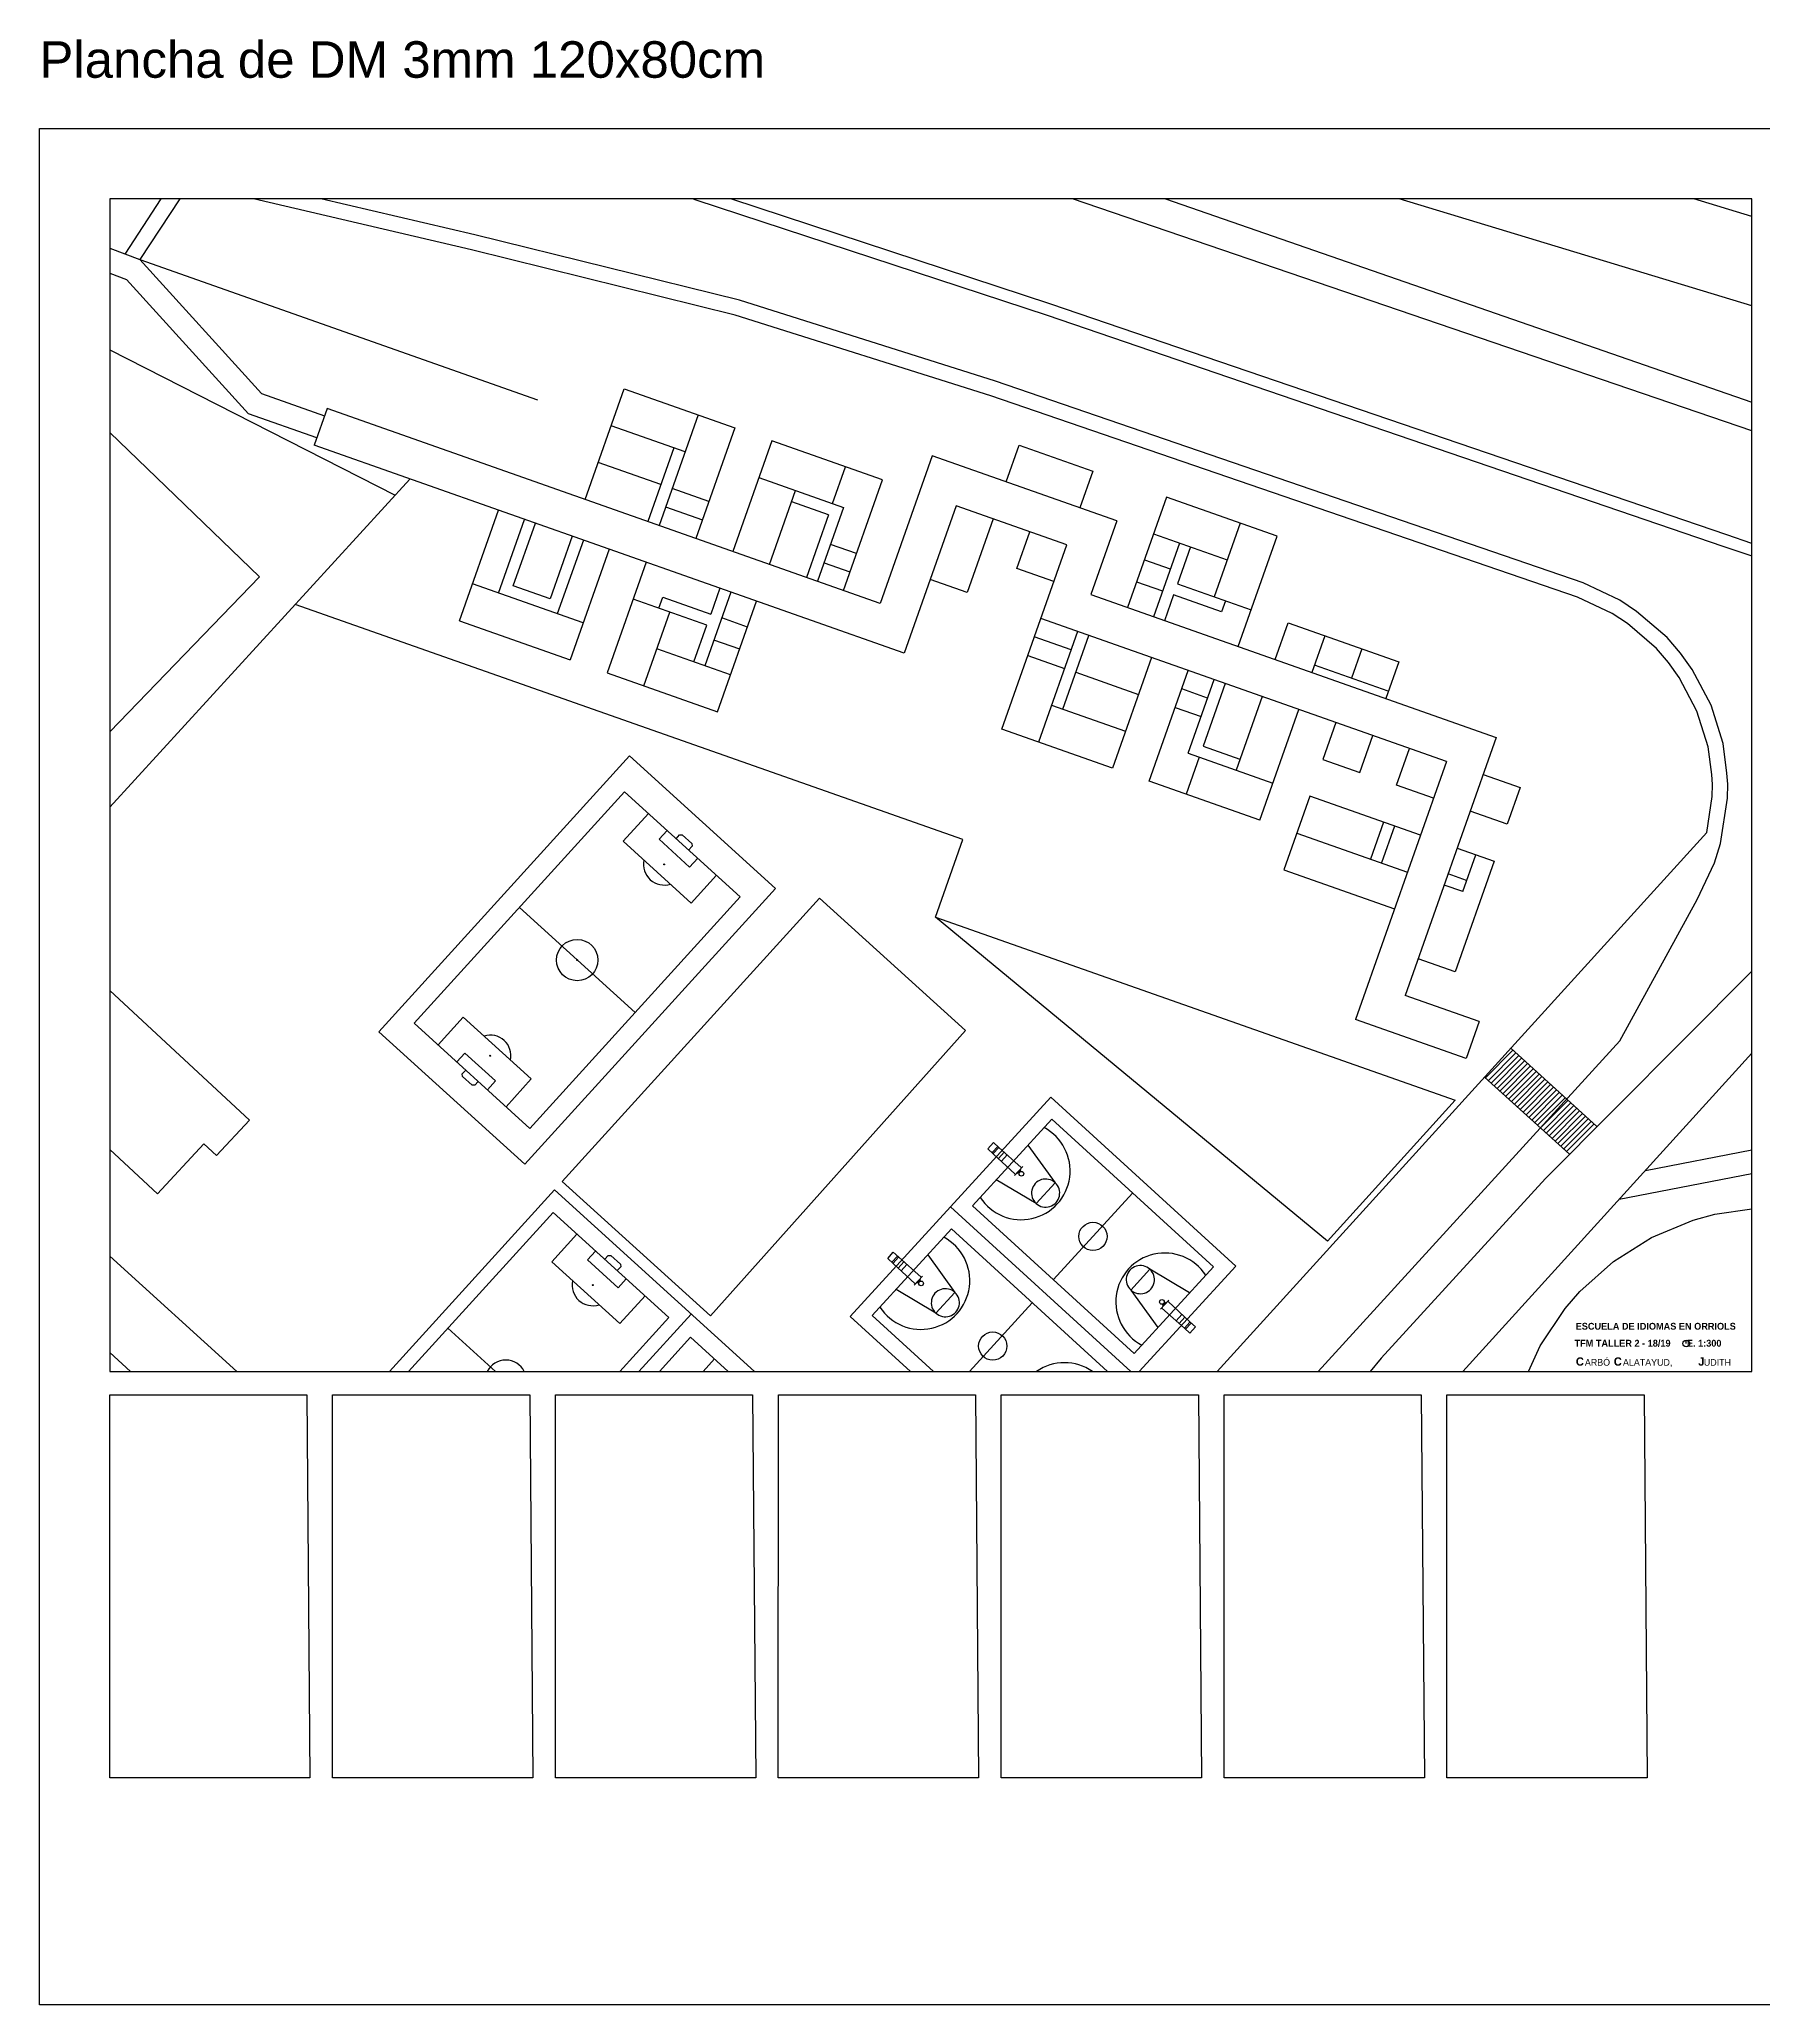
# Model space of a CAD drawing. Header units: millimetres. Extents: x 3305 to 5605, y 2355 to 3594.
# Drawn here: x 3305 to 4040, y 2755 to 3594 of the extents above; entities that cross this region are included whole.
import ezdxf

# ---------------------------------------------------------------- set-up
doc = ezdxf.new("R2010")
doc.units = ezdxf.units.MM
for name, color, linetype in [('Corte exterior', 1, 'Continuous'), ('Grabado linea bajo', 4, 'Continuous'), ('grabado linea medio', 3, 'Continuous'), ('mesa de trabajo y auxiliares', 7, 'Continuous')]:
    doc.layers.add(name, color=color, linetype=linetype)
doc.styles.add('MtXpl_Century_Gothic', font='GOTHICB.TTF')
doc.styles.add('MtXpl_Century_Gothic_1', font='GOTHIC.TTF')
doc.styles.get("Standard").update_dxf_attribs({"font": 'arial.ttf'})

msp = doc.modelspace()

# ---------------------------------------------------------------- linework, layer by layer
at = {"layer": 'Corte exterior', "color": 1}
for p, q in [((3334.86, 3525.44), (3334.86, 3025.44)), ((4034.86, 3525.44), (3334.86, 3525.44)), ((4034.86, 3025.44), (4034.86, 3525.44)), ((3334.86, 3025.44), (4034.86, 3025.44))]:
    msp.add_line(p, q, dxfattribs=at)
for points in [[(3334.85, 2852.21), (3334.86, 3015.44), (3418.9, 3015.44), (3420.22, 2852.21)], [(3429.85, 2852.21), (3429.86, 3015.44), (3513.9, 3015.44), (3515.22, 2852.21)], [(3524.85, 2852.21), (3524.86, 3015.44), (3608.9, 3015.44), (3610.22, 2852.21)], [(3619.85, 2852.21), (3619.86, 3015.44), (3703.9, 3015.44), (3705.22, 2852.21)], [(3714.85, 2852.21), (3714.86, 3015.44), (3798.9, 3015.44), (3800.22, 2852.21)], [(3809.85, 2852.21), (3809.86, 3015.44), (3893.9, 3015.44), (3895.22, 2852.21)], [(3904.85, 2852.21), (3904.86, 3015.44), (3988.9, 3015.44), (3990.22, 2852.21)]]:
    msp.add_lwpolyline(points, close=True, dxfattribs=at)
at = {"layer": 'Grabado linea bajo', "color": 4}
for p, q in [((3853.88, 3081.06), (3686.84, 3219.22)), ((3908.41, 3141.1), (3853.88, 3081.06))]:
    msp.add_line(p, q, dxfattribs=at)
msp.add_lwpolyline([(3849.91, 3025.44), (3978.61, 3166.39), (4011.56, 3226.68), (4018.9, 3242.27), (4021.47, 3250.53), (4024.41, 3269.97), (4024.59, 3275.84), (4024.22, 3280.61), (4022.57, 3293.27), (4017.43, 3309.59), (4009.36, 3324.82), (4004.4, 3331.79), (3998.71, 3338.39), (3985.68, 3349.58), (3978.53, 3354.35), (3962.93, 3361.69), (3712.43, 3447.72), (3603.24, 3482.21), (3490.56, 3510.09), (3424.84, 3525.44)], dxfattribs=at)
at = {"layer": 'grabado linea medio', "color": 3}
for p, q in [((3356.71, 3525.44), (3341.24, 3501.87)), ((3364.69, 3525.44), (3347.72, 3499.59)), ((3489.04, 3503.75), (3396.19, 3525.44)), ((3583.51, 3525.44), (3584.62, 3525.12)), ((3584.62, 3525.12), (3734.45, 3475.86)), ((3736.04, 3480.6), (3599.67, 3525.44)), ((4034.86, 3426.59), (3745.24, 3525.44)), ((3784.86, 3525.44), (4034.86, 3438.82)), ((4034.86, 3479.85), (3884.43, 3525.44)), ((4034.86, 3517.98), (4010.15, 3525.44)), ((3334.86, 3504.38), (3347.72, 3499.59)), ((3601.48, 3475.93), (3489.04, 3503.75)), ((3347.7, 3499.6), (3399.62, 3442.41)), ((3347.7, 3499.6), (3517.21, 3439.83)), ((3334.86, 3493.71), (3341.98, 3491.05)), ((3393.96, 3433.81), (3341.98, 3491.05)), ((4024.11, 3382.15), (3736.04, 3480.6)), ((3710.39, 3441.53), (3601.48, 3475.93)), ((3734.45, 3475.86), (4022.5, 3377.42)), ((3334.86, 3461.16), (3456.59, 3399.14)), ((3537.56, 3397.31), (3554.19, 3444.47)), ((3554.19, 3444.47), (3601.35, 3427.84)), ((3399.62, 3442.41), (3426.43, 3432.96)), ((3427.54, 3436.1), (3421.99, 3420.39)), ((3663.31, 3352.98), (3427.54, 3436.1)), ((3960.48, 3355.64), (3710.39, 3441.53)), ((3423.1, 3423.53), (3393.96, 3433.81)), ((3580.09, 3417.66), (3548.65, 3428.75)), ((3585.63, 3433.38), (3569, 3386.23)), ((3601.35, 3427.84), (3584.72, 3380.69)), ((3334.86, 3425.89), (3398.67, 3364.24)), ((3673.49, 3331.72), (3421.99, 3420.39)), ((3575.37, 3419.33), (3564.29, 3387.89)), ((3617.06, 3422.3), (3600.44, 3375.14)), ((3664.22, 3405.67), (3617.06, 3422.3)), ((3716.92, 3404.77), (3722.46, 3420.48)), ((3722.46, 3420.48), (3753.89, 3409.4)), ((3569.83, 3403.61), (3543.11, 3413.03)), ((3642.96, 3395.5), (3648.5, 3411.22)), ((3685.48, 3415.85), (3663.31, 3352.98)), ((3764.07, 3388.14), (3685.48, 3415.85)), ((3462.84, 3405.98), (3334.86, 3266.05)), ((3611.52, 3406.58), (3647.67, 3393.83)), ((3647.59, 3358.52), (3664.22, 3405.67)), ((3753.89, 3409.4), (3748.35, 3393.68)), ((3590.26, 3396.4), (3574.54, 3401.95)), ((3616.16, 3369.6), (3627.24, 3401.04)), ((3641.3, 3390.78), (3625.58, 3396.32)), ((3695.66, 3394.59), (3673.49, 3331.72)), ((3742.81, 3377.96), (3695.66, 3394.59)), ((3785.33, 3398.32), (3768.7, 3351.16)), ((3832.49, 3381.69), (3785.33, 3398.32)), ((3483.96, 3345.52), (3500.59, 3392.68)), ((3500.51, 3357.36), (3511.59, 3388.8)), ((3506.88, 3360.41), (3516.3, 3387.13)), ((3571.77, 3394.09), (3587.49, 3388.54)), ((3641.3, 3390.78), (3631.87, 3364.06)), ((3647.67, 3393.83), (3636.59, 3362.4)), ((3711.37, 3389.05), (3700.29, 3357.61)), ((3764.07, 3388.14), (3752.99, 3356.7)), ((3816.77, 3387.23), (3805.68, 3355.8)), ((3532.02, 3381.59), (3522.6, 3354.87)), ((3536.74, 3379.93), (3525.65, 3348.49)), ((3653.13, 3374.24), (3642.13, 3378.12)), ((3715.1, 3299.37), (3742.81, 3377.96)), ((3721.55, 3367.79), (3727.09, 3383.51)), ((3790.79, 3378.72), (3779.71, 3347.28)), ((3779.79, 3382.6), (3811.23, 3371.51)), ((3815.86, 3334.54), (3832.49, 3381.69)), ((4022.5, 3377.42), (4034.86, 3373.18)), ((4034.86, 3378.46), (4024.11, 3382.15)), ((3547.74, 3376.05), (3531.12, 3328.9)), ((3563.46, 3370.51), (3546.83, 3323.35)), ((3639.36, 3370.26), (3650.36, 3366.38)), ((3775.91, 3371.6), (3786.91, 3367.72)), ((3795.51, 3377.06), (3789.97, 3361.34)), ((3398.67, 3364.24), (3334.86, 3298.18)), ((3536.66, 3344.61), (3489.5, 3361.24)), ((3700.29, 3357.61), (3684.57, 3363.15)), ((3737.27, 3362.25), (3721.55, 3367.79)), ((3772.58, 3362.16), (3783.59, 3358.29)), ((3789.97, 3361.34), (3821.4, 3350.25)), ((3698.48, 3252.22), (3413.95, 3352.53)), ((3522.6, 3354.87), (3506.88, 3360.41)), ((3589.35, 3343.71), (3557.92, 3354.79)), ((3568.92, 3350.91), (3570.58, 3355.63)), ((3570.58, 3355.63), (3591.02, 3348.42)), ((3599.61, 3357.76), (3588.53, 3326.33)), ((3594.92, 3359.49), (3591.02, 3348.42)), ((3593.99, 3306.73), (3610.61, 3353.88)), ((3752.99, 3356.7), (3925.89, 3295.74)), ((3788.3, 3356.62), (3784.4, 3345.55)), ((3808.74, 3349.42), (3788.3, 3356.62)), ((3810.4, 3354.13), (3808.74, 3349.42)), ((3975.32, 3348.66), (3960.48, 3355.64)), ((3483.96, 3345.52), (3531.12, 3328.9)), ((3562.55, 3317.81), (3573.64, 3349.25)), ((3606.74, 3342.88), (3595.73, 3346.76)), ((3904.63, 3285.57), (3731.73, 3346.53)), ((3831.58, 3328.99), (3837.12, 3344.71)), ((3837.12, 3344.71), (3884.28, 3328.09)), ((3981.74, 3344.38), (3975.32, 3348.66)), ((3994.1, 3333.77), (3981.74, 3344.38)), ((3583.81, 3327.99), (3589.35, 3343.71)), ((3603.41, 3333.45), (3592.41, 3337.33)), ((3744.67, 3333.13), (3728.96, 3338.67)), ((3747.44, 3340.99), (3730.82, 3293.83)), ((3741.08, 3307.89), (3752.16, 3339.32)), ((3852.84, 3339.17), (3847.3, 3323.45)), ((3599.53, 3322.45), (3568.09, 3333.53)), ((3726.18, 3330.81), (3741.9, 3325.27)), ((3778.88, 3329.9), (3762.26, 3282.75)), ((3868.56, 3333.63), (3864.12, 3321.05)), ((3884.28, 3328.09), (3878.73, 3312.37)), ((3999.27, 3327.77), (3994.1, 3333.77)), ((4003.8, 3321.39), (3999.27, 3327.77)), ((3546.83, 3323.35), (3593.99, 3306.73)), ((3746.62, 3323.6), (3773.34, 3314.18)), ((3777.97, 3277.2), (3794.6, 3324.36)), ((3794.52, 3289.04), (3805.6, 3320.48)), ((3810.32, 3318.82), (3800.9, 3292.1)), ((3879.84, 3315.51), (3848.4, 3326.6)), ((4011.4, 3307.07), (4003.8, 3321.39)), ((3802.83, 3312.62), (3791.83, 3316.5)), ((3826.04, 3313.28), (3814.95, 3281.84)), ((3736.36, 3309.55), (3767.8, 3298.47)), ((3789.06, 3308.64), (3800.06, 3304.76)), ((3825.13, 3260.58), (3841.75, 3307.73)), ((3857.47, 3302.19), (3851.93, 3286.47)), ((4016.18, 3291.86), (4011.4, 3307.07)), ((3762.26, 3282.75), (3715.1, 3299.37)), ((3867.65, 3280.93), (3873.19, 3296.65)), ((3925.89, 3295.74), (3887.1, 3185.72)), ((3449.62, 3170.34), (3556.43, 3287.93)), ((3556.43, 3287.93), (3618.64, 3231.42)), ((3799.23, 3287.38), (3793.69, 3271.66)), ((3794.52, 3289.04), (3830.67, 3276.3)), ((3800.9, 3292.1), (3816.62, 3286.55)), ((3851.93, 3286.47), (3867.65, 3280.93)), ((3904.63, 3285.57), (3865.83, 3175.54)), ((3883.37, 3275.39), (3888.91, 3291.11)), ((4017.74, 3279.94), (4016.18, 3291.86)), ((3825.13, 3260.58), (3777.97, 3277.2)), ((3920.35, 3280.02), (3936.06, 3274.48)), ((4018.07, 3275.69), (4017.74, 3279.94)), ((3464.63, 3173.95), (3554.29, 3272.64)), ((3554.29, 3272.64), (3603.63, 3227.81)), ((3846.39, 3270.76), (3835.31, 3239.32)), ((3893.54, 3254.13), (3846.39, 3270.76)), ((3899.09, 3269.85), (3883.37, 3275.39)), ((3936.06, 3274.48), (3930.52, 3258.76)), ((4015.59, 3255.26), (4017.9, 3270.56)), ((4017.9, 3270.56), (4018.07, 3275.69)), ((3553.7, 3251.58), (3564.45, 3263.41)), ((3930.52, 3258.76), (3914.8, 3264.31)), ((3572.43, 3256.16), (3569, 3252.39)), ((3569, 3252.39), (3582.06, 3240.52)), ((3576.3, 3252.64), (3577.79, 3254.28)), ((3577.79, 3254.28), (3578.87, 3254.28)), ((3578.87, 3254.28), (3583.01, 3250.52)), ((3686.84, 3219.22), (3698.48, 3252.22)), ((4015.59, 3255.26), (3806.84, 3025.44)), ((3840.85, 3255.04), (3888, 3238.41)), ((3877.83, 3259.67), (3872.28, 3243.95)), ((3882.54, 3258.01), (3877, 3242.29)), ((3582.73, 3225.21), (3553.7, 3251.58)), ((3583.11, 3249.45), (3581.62, 3247.81)), ((3582.06, 3240.52), (3585.49, 3244.29)), ((3583.01, 3250.52), (3583.11, 3249.45)), ((3909.26, 3248.59), (3924.98, 3243.05)), ((3911.58, 3230.1), (3917.12, 3245.82)), ((3593.47, 3237.04), (3582.73, 3225.21)), ((3835.31, 3239.32), (3882.46, 3222.69)), ((3913.24, 3234.81), (3905.38, 3237.59)), ((3924.98, 3243.05), (3908.36, 3195.89)), ((3618.64, 3231.42), (3511.83, 3113.83)), ((3603.63, 3227.81), (3513.98, 3129.12)), ((3527.7, 3106.51), (3637.44, 3227.33)), ((3637.44, 3227.33), (3699.65, 3170.83)), ((3911.58, 3230.1), (3903.72, 3232.87)), ((3509.46, 3223.29), (3558.81, 3178.47)), ((3686.84, 3219.22), (3908.41, 3141.1)), ((3908.36, 3195.89), (3892.64, 3201.43)), ((4034.86, 3196.21), (3946.8, 3107.76)), ((3334.86, 3187.89), (3394.42, 3132.63)), ((3918.53, 3174.63), (3887.1, 3185.72)), ((3485.54, 3176.55), (3474.79, 3164.72)), ((3514.57, 3150.18), (3485.54, 3176.55)), ((3511.83, 3113.83), (3449.62, 3170.34)), ((3513.98, 3129.12), (3464.63, 3173.95)), ((3699.65, 3170.83), (3590.89, 3049.11)), ((3912.99, 3158.91), (3865.83, 3175.54)), ((3918.53, 3174.63), (3912.99, 3158.91)), ((3486.2, 3161.24), (3482.78, 3157.47)), ((3499.27, 3149.37), (3486.2, 3161.24)), ((4034.86, 3161.16), (3911.61, 3025.44)), ((3932.98, 3162.39), (3921.28, 3150.63)), ((3934.22, 3161.27), (3922.51, 3149.51)), ((3935.45, 3160.15), (3923.75, 3148.39)), ((3932.03, 3163.26), (3968.8, 3129.86)), ((3485.16, 3152.31), (3486.65, 3153.95)), ((3485.26, 3151.23), (3485.16, 3152.31)), ((3489.4, 3147.48), (3485.26, 3151.23)), ((3936.69, 3159.02), (3924.98, 3147.27)), ((3937.92, 3157.9), (3926.22, 3146.15)), ((3939.16, 3156.78), (3927.45, 3145.02)), ((3940.39, 3155.66), (3928.69, 3143.9)), ((3941.63, 3154.54), (3929.92, 3142.78)), ((3942.86, 3153.41), (3931.16, 3141.66)), ((3944.1, 3152.29), (3932.39, 3140.54)), ((3945.33, 3151.17), (3933.63, 3139.41)), ((3490.47, 3147.48), (3489.4, 3147.48)), ((3491.96, 3149.12), (3490.47, 3147.48)), ((3495.84, 3145.6), (3499.27, 3149.37)), ((3503.82, 3138.35), (3514.57, 3150.18)), ((3920.88, 3150.99), (3957.09, 3118.1)), ((3946.57, 3150.05), (3934.86, 3138.29)), ((3947.8, 3148.93), (3936.1, 3137.17)), ((3949.04, 3147.81), (3937.33, 3136.05)), ((3950.27, 3146.68), (3938.57, 3134.93)), ((3951.51, 3145.56), (3939.8, 3133.81)), ((3952.74, 3144.44), (3941.04, 3132.68)), ((3953.98, 3143.32), (3942.27, 3131.56)), ((3650.5, 3048.88), (3735.95, 3142.41)), ((3735.95, 3142.41), (3814.83, 3070.35)), ((3955.21, 3142.2), (3943.51, 3130.44)), ((3956.45, 3141.07), (3944.74, 3129.32)), ((3957.68, 3139.95), (3945.98, 3128.2)), ((3958.92, 3138.83), (3947.21, 3127.08)), ((3960.15, 3137.71), (3948.45, 3125.95)), ((3961.39, 3136.59), (3949.68, 3124.83)), ((3962.62, 3135.47), (3950.92, 3123.71)), ((3394.42, 3132.63), (3380.41, 3117.53)), ((3702.65, 3096.08), (3736.37, 3132.99)), ((3736.37, 3132.99), (3805.28, 3070.04)), ((3963.86, 3134.34), (3952.15, 3122.59)), ((3965.09, 3133.22), (3953.39, 3121.47)), ((3966.33, 3132.1), (3954.62, 3120.34)), ((3967.56, 3130.98), (3955.86, 3119.22)), ((3355.24, 3101.2), (3334.86, 3120.12)), ((3375.02, 3122.53), (3355.24, 3101.2)), ((3380.41, 3117.53), (3375.02, 3122.53)), ((3709.19, 3120.42), (3711.57, 3123.03)), ((3711.49, 3118.32), (3709.19, 3120.42)), ((3711, 3118.77), (3713.38, 3121.38)), ((3713.86, 3120.94), (3711.48, 3118.33)), ((3720.84, 3109.6), (3711.49, 3118.32)), ((3713.88, 3120.93), (3711.57, 3123.03)), ((3716.14, 3118.91), (3713.71, 3116.25)), ((3723.4, 3112.41), (3713.88, 3120.93)), ((3717.37, 3117.81), (3714.92, 3115.13)), ((3726.26, 3121.92), (3737.81, 3105.92)), ((3989.42, 3111.13), (4034.86, 3119.97)), ((3720.46, 3108.96), (3724.01, 3112.85)), ((3721.63, 3109.87), (3723.2, 3111.6)), ((3722.47, 3110), (3722.01, 3110.43)), ((3723.15, 3110.74), (3722.68, 3111.17)), ((3978.28, 3098.86), (4034.86, 3109.84)), ((3524.41, 3102.89), (3454.06, 3025.44)), ((3524.41, 3102.89), (3609.68, 3025.44)), ((3590.89, 3049.11), (3527.7, 3106.51)), ((3729.72, 3097.07), (3712.77, 3107.15)), ((3729.72, 3097.07), (3737.83, 3105.95)), ((3737.1, 3064.6), (3770.83, 3101.52)), ((3946.8, 3107.76), (3876.75, 3031.19)), ((3462.23, 3025.44), (3523.85, 3093.27)), ((3523.85, 3093.27), (3573.19, 3048.44)), ((3770.06, 3025.44), (3693.22, 3095.64)), ((3771.56, 3033.13), (3702.65, 3096.08)), ((4009.77, 3089.96), (4019.02, 3092.53)), ((4019.02, 3092.53), (4034.86, 3094.87)), ((3659.92, 3049.31), (3693.65, 3086.23)), ((3693.65, 3086.23), (3760.19, 3025.44)), ((3992.06, 3082.56), (4009.77, 3089.96)), ((3523.26, 3072.21), (3534, 3084.04)), ((3541.99, 3076.79), (3538.56, 3073.01)), ((3666.46, 3073.66), (3668.85, 3076.27)), ((3671.15, 3074.16), (3668.85, 3076.27)), ((3975.86, 3072.32), (3992.06, 3082.56)), ((3389.03, 3025.44), (3334.86, 3074.64)), ((3552.29, 3045.84), (3523.26, 3072.21)), ((3538.56, 3073.01), (3551.62, 3061.15)), ((3545.86, 3073.27), (3547.35, 3074.91)), ((3547.35, 3074.91), (3548.43, 3074.91)), ((3548.43, 3074.91), (3552.56, 3071.15)), ((3552.66, 3070.08), (3551.17, 3068.44)), ((3552.56, 3071.15), (3552.66, 3070.08)), ((3668.77, 3071.56), (3666.46, 3073.66)), ((3668.27, 3072), (3670.66, 3074.61)), ((3671.14, 3074.18), (3668.75, 3071.57)), ((3678.11, 3062.83), (3668.77, 3071.56)), ((3673.41, 3072.14), (3670.98, 3069.49)), ((3680.68, 3065.64), (3671.15, 3074.16)), ((3674.64, 3071.04), (3672.19, 3068.36)), ((3683.53, 3075.15), (3695.08, 3059.16)), ((3770.1, 3060.18), (3778.22, 3069.06)), ((3771.56, 3033.13), (3805.28, 3070.04)), ((3814.83, 3070.35), (3773.61, 3025.44)), ((3795.17, 3058.97), (3778.19, 3069.03)), ((3961.53, 3059.52), (3975.86, 3072.32)), ((3551.62, 3061.15), (3555.05, 3064.92)), ((3686.99, 3050.3), (3670.04, 3060.39)), ((3677.73, 3062.19), (3681.28, 3066.08)), ((3678.9, 3063.11), (3680.48, 3064.83)), ((3679.75, 3063.24), (3679.28, 3063.67)), ((3680.42, 3063.98), (3679.95, 3064.4)), ((3686.99, 3050.3), (3695.11, 3059.18)), ((3770.1, 3060.18), (3781.68, 3044.2)), ((3955.24, 3052.29), (3961.53, 3059.52)), ((3563.03, 3057.67), (3552.29, 3045.84)), ((3701.32, 3025.44), (3728.1, 3054.75)), ((3782.78, 3052.03), (3786.33, 3055.91)), ((3783.39, 3052.47), (3792.92, 3043.94)), ((3783.59, 3053.28), (3785.16, 3055)), ((3783.64, 3054.13), (3784.11, 3053.7)), ((3784.32, 3054.87), (3784.78, 3054.44)), ((3785.95, 3055.27), (3795.3, 3046.55)), ((3944.55, 3036.37), (3955.24, 3052.29)), ((3479.02, 3043.92), (3499.36, 3025.44)), ((3573.19, 3048.44), (3552.3, 3025.44)), ((3582.72, 3049.94), (3560.46, 3025.44)), ((3676.15, 3025.44), (3650.5, 3048.88)), ((3686.06, 3025.44), (3659.92, 3049.31)), ((3791.87, 3049.75), (3789.42, 3047.07)), ((3793.08, 3048.62), (3790.65, 3045.96)), ((3792.92, 3043.94), (3795.22, 3041.84)), ((3795.31, 3046.54), (3792.93, 3043.93)), ((3793.41, 3043.49), (3795.79, 3046.1)), ((3795.22, 3041.84), (3797.6, 3044.45)), ((3795.3, 3046.55), (3797.6, 3044.45)), ((3569.22, 3025.44), (3582.47, 3040.02)), ((3582.47, 3040.02), (3598.52, 3025.44)), ((3939.6, 3025.44), (3944.55, 3036.37)), ((3343.74, 3025.44), (3334.86, 3033.55)), ((3587.77, 3025.44), (3592.63, 3030.79)), ((3876.75, 3031.19), (3872.08, 3025.44))]:
    msp.add_line(p, q, dxfattribs=at)
at = {"layer": 'grabado linea medio'}
msp.add_line((4006.85, 3037.4), (4006.85, 3038.84), dxfattribs=at)
at = {"layer": 'grabado linea medio', "color": 3}
for centre, radius in [((3571.2, 3241.68), 0.196), ((3534.13, 3200.88), 8.82), ((3534.13, 3200.88), 0.196), ((3497.07, 3160.08), 0.196), ((3723.45, 3109.79), 1), ((3753.97, 3083.06), 6.01), ((3540.76, 3062.31), 0.196), ((3680.72, 3063.02), 1), ((3783.34, 3055.08), 1), ((3711.24, 3036.29), 6.01)]:
    msp.add_circle(centre, radius, dxfattribs=at)
at = {"layer": 'grabado linea medio'}
msp.add_circle((4006.85, 3037.4), 1.44, dxfattribs=at)
at = {"layer": 'grabado linea medio', "color": 3}
for centre, radius, start, end in [((3571.2, 3241.68), 8.82, 167.96094, 287.53524), ((3497.07, 3160.08), 8.82, 347.96094, 107.53524), ((3723.38, 3110.99), 20.84, 213.00624, 62.17119), ((3733.78, 3101.52), 6, 47.56325, 227.61418), ((3733.78, 3101.51), 6, 227.56325, 47.61418), ((3680.65, 3064.23), 20.84, 213.00624, 62.17119), ((3784.54, 3055.12), 20.84, 33.00624, 242.17119), ((3774.16, 3064.63), 6, 47.56325, 227.61418), ((3774.17, 3064.62), 6, 227.56325, 47.61418), ((3540.76, 3062.31), 8.82, 167.96094, 287.53524), ((3691.05, 3054.75), 6, 47.56325, 227.61418), ((3691.06, 3054.75), 6, 227.56325, 47.61418), ((3503.69, 3021.51), 8.82, 26.45805, 153.54195), ((3741.82, 3008.36), 20.84, 55.06261, 124.93739)]:
    msp.add_arc(centre, radius, start, end, dxfattribs=at)
at = {"layer": 'mesa de trabajo y auxiliares'}
msp.add_lwpolyline([(3304.86, 3555.44), (4504.86, 3555.44), (4504.86, 2755.44), (3304.86, 2755.44)], close=True, dxfattribs=at)

# ---------------------------------------------------------------- texts
at = {"color": 1, "insert": (3304.86, 3592.67), "char_height": 15.5659, "attachment_point": 1}
msp.add_mtext_dynamic_manual_height_columns('\\pt622.636;{\\C256;Plancha de DM 3mm 120x80cm}', width=514.4399, gutter_width=1156.96, heights=[0], dxfattribs=at)
at = {"layer": 'grabado linea medio'}
for s, height, style, p in [('ESCUELA DE IDIOMAS EN ORRIOLS', 2.9167, 'MtXpl_Century_Gothic', (3959.72, 3043.27)), ('C', 3.54, 'MtXpl_Century_Gothic', (3959.81, 3027.92)), ('ARBÓ', 2.833, 'MtXpl_Century_Gothic_1', (3963.65, 3027.92)), (' C', 3.542, 'MtXpl_Century_Gothic', (3974.66, 3027.92)), ('ALATAYUD,  ', 2.8333, 'MtXpl_Century_Gothic_1', (3979.88, 3027.92)), ('J', 3.54, 'MtXpl_Century_Gothic', (4011.98, 3027.92)), ('UDITH', 2.833, 'MtXpl_Century_Gothic_1', (4014.35, 3027.92))]:
    msp.add_text(s, height=height, dxfattribs=dict(at, style=style)).set_placement(p)
at = {"layer": 'grabado linea medio', "char_height": 2.91667, "width": 104.0888, "attachment_point": 1}
for s, insert in [('{\\fCentury Gothic|b1|i0|c0|p34;               TFM TALLER 2 - 18/19                           \\fCentury Gothic|b0|i0|c0|p34;                     }', (3942.96, 3038.95)), ('{\\fCentury Gothic|b1|i0|c0|p34;                                                           E. 1:300       \\fCentury Gothic|b0|i0|c0|p34;                     }', (3943.19, 3038.95))]:
    msp.add_mtext(s, dxfattribs=dict(at, insert=insert))

doc.saveas('drawing.dxf')
